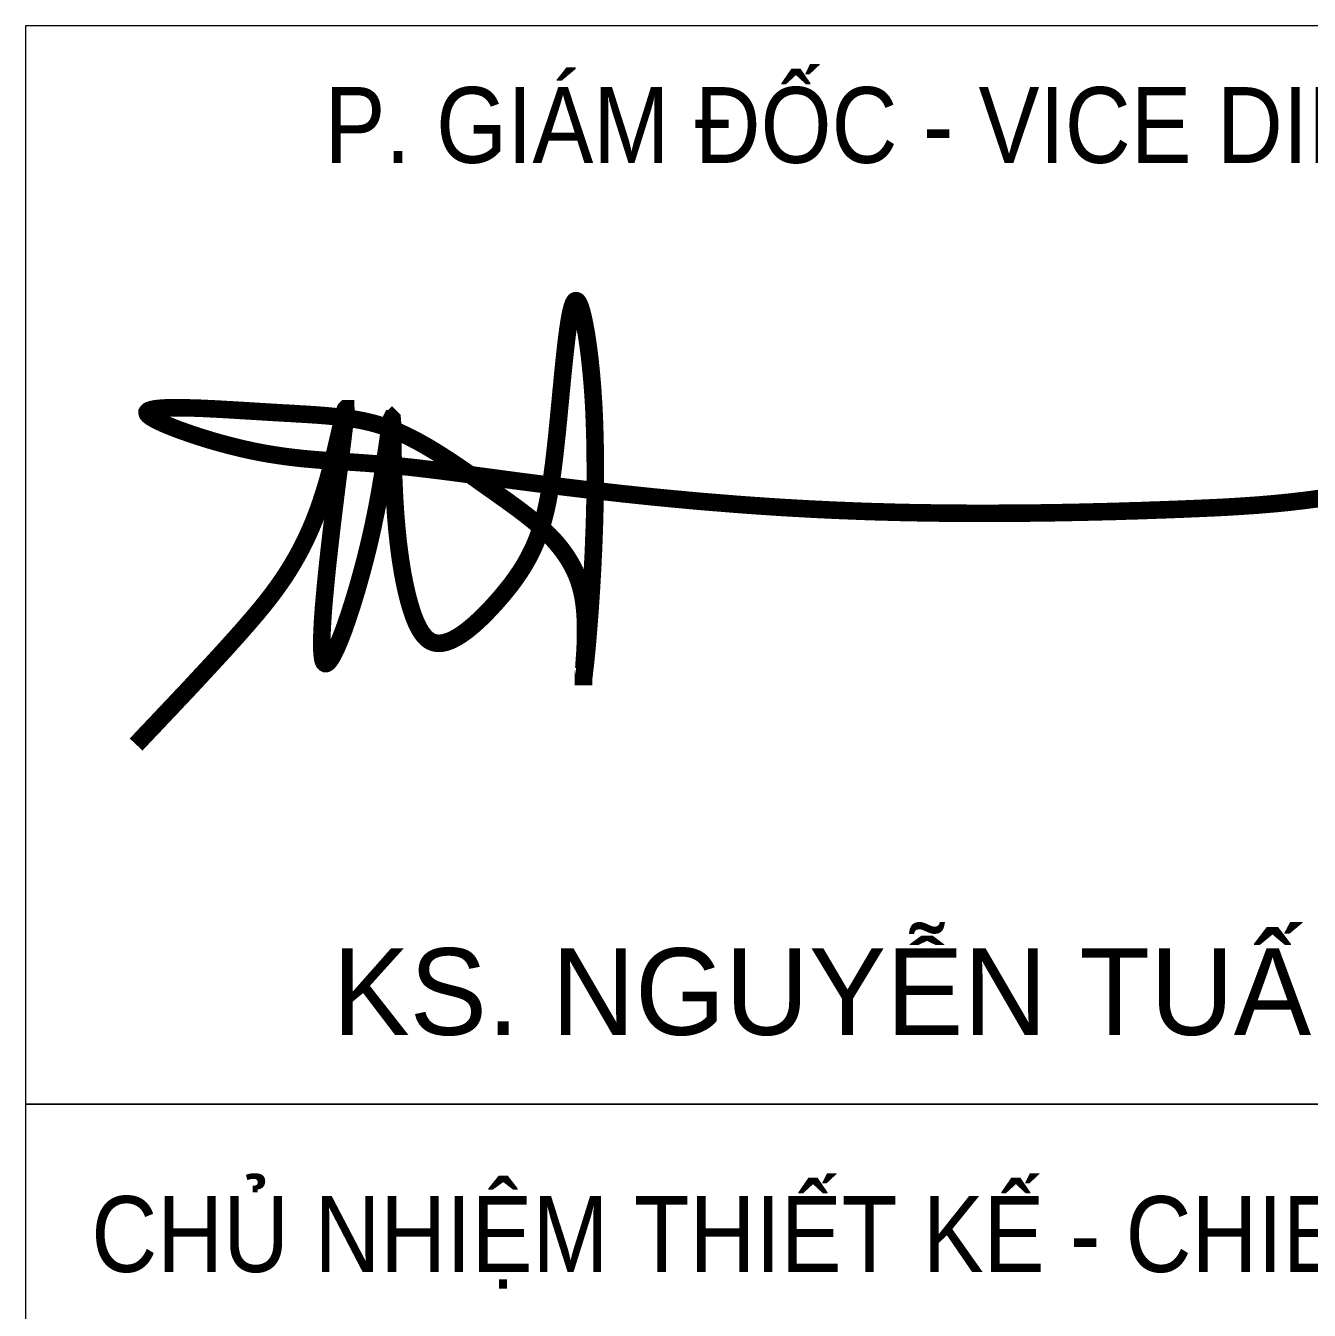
# Model space of a CAD drawing. Header units: millimetres. Extents: x -182770 to 489476, y -561170 to -280028.
# Drawn here: x -31075 to -29890, y -519981 to -518795 of the extents above; entities that cross this region are included whole.
import ezdxf
from ezdxf.enums import TextEntityAlignment as Align

# ---------------------------------------------------------------- set-up
doc = ezdxf.new("R2010")
doc.units = ezdxf.units.MM
doc.header["$MEASUREMENT"] = 0
for name, color, linetype, lineweight in [('Khungten_LCDI', 7, 'Continuous', 5), ('LC Dim', 8, 'Continuous', 18), ('LC ISO', 153, 'Continuous', 13), ('LC Net thay', 63, 'Continuous', 25), ('LC Text1', 3, 'Continuous', 20)]:
    doc.layers.add(name, color=color, linetype=linetype, lineweight=lineweight)
doc.styles.add('Khungten', font='VHAVAN.TTF', dxfattribs={"width": 0.9, "height": 5000})
doc.styles.add('LC 1', font='VHAVANB.TTF')
doc.styles.add('Title', font='VHBLACK.TTF', dxfattribs={"width": 0.8})
doc.styles.add('VNAVANTH', font='VHAVANB.TTF', dxfattribs={"width": 0.6})

# ---------------------------------------------------------------- blocks, each defined once
blk = doc.blocks.new('a tuan anh')
at = {"layer": 'LC ISO', "const_width": 30}
blk.add_lwpolyline([(-1970.5, -413.4), (-1952.9, -394.7), (-1935.2, -376.1), (-1926.5, -366.8), (-1917.7, -357.5), (-1908.9, -348.3), (-1900.2, -339), (-1891.5, -329.8), (-1882.8, -320.6), (-1874.2, -311.4), (-1865.7, -302.2), (-1857.2, -293.1), (-1848.7, -283.9), (-1840.3, -274.9), (-1832, -265.8), (-1827.8, -261.3), (-1823.7, -256.8), (-1819.6, -252.3), (-1815.5, -247.8), (-1811.5, -243.3), (-1807.5, -238.8), (-1803.4, -234.3), (-1799.4, -229.9), (-1795.5, -225.4), (-1791.5, -221), (-1787.6, -216.5), (-1783.7, -212.1), (-1779.8, -207.7), (-1776, -203.2), (-1772.2, -198.8), (-1768.4, -194.3), (-1764.6, -189.9), (-1760.9, -185.4), (-1757.1, -180.9), (-1753.5, -176.4), (-1749.8, -171.8), (-1746.2, -167.2), (-1742.6, -162.6), (-1739, -158), (-1735.5, -153.3), (-1732, -148.5), (-1728.5, -143.8), (-1725.1, -138.9), (-1721.7, -134), (-1718.4, -129.1), (-1715, -124.1), (-1711.8, -119), (-1710.1, -116.4), (-1708.5, -113.8), (-1706.9, -111.2), (-1705.3, -108.6), (-1703.7, -106), (-1702.1, -103.3), (-1700.5, -100.6), (-1699, -97.9), (-1697.4, -95.2), (-1695.9, -92.5), (-1694.3, -89.7), (-1692.8, -86.9), (-1691.3, -84.1), (-1689.8, -81.3), (-1688.3, -78.4), (-1686.8, -75.6), (-1685.3, -72.7), (-1683.9, -69.7), (-1682.4, -66.8), (-1681, -63.8), (-1679.5, -60.8), (-1678.1, -57.8), (-1676.7, -54.7), (-1675.3, -51.7), (-1673.9, -48.5), (-1672.5, -45.4), (-1671.1, -42.2), (-1669.8, -39), (-1668.4, -35.8), (-1667.1, -32.6), (-1665.8, -29.3), (-1664.5, -26), (-1663.2, -22.6), (-1661.9, -19.2), (-1660.6, -15.8), (-1659.3, -12.4), (-1658.1, -8.9), (-1656.8, -5.4), (-1655.6, -1.8), (-1654.4, 1.7), (-1653.2, 5.4), (-1652, 9), (-1650.8, 12.7), (-1649.6, 16.4), (-1648.4, 20.2), (-1647.3, 23.9), (-1646.2, 27.7), (-1645, 31.5), (-1642.8, 39.2), (-1640.7, 46.9), (-1638.6, 54.6), (-1637.6, 58.5), (-1636.6, 62.3), (-1635.6, 66.1), (-1634.6, 69.9), (-1633.7, 73.6), (-1632.7, 77.4), (-1631.8, 81.1), (-1630.9, 84.7), (-1630, 88.4), (-1629.1, 91.9), (-1628.3, 95.5), (-1627.5, 99), (-1626.6, 102.4), (-1625.9, 105.8), (-1625.1, 109.1), (-1624.3, 112.3), (-1623.6, 115.5), (-1623.2, 117), (-1622.9, 118.6), (-1622.5, 120.1), (-1622.2, 121.6), (-1621.8, 123), (-1621.5, 124.5), (-1621.2, 125.9), (-1620.8, 127.3), (-1620.5, 128.7), (-1620.2, 130.1), (-1619.9, 131.4), (-1619.6, 132.7), (-1619.3, 134), (-1619, 135.3), (-1618.7, 136.5), (-1618.5, 137.8), (-1618.2, 138.9), (-1617.9, 140.1), (-1617.6, 141.2), (-1617.4, 142.3), (-1617.1, 143.4), (-1616.9, 144.5), (-1616.6, 145.5), (-1616.4, 146.5), (-1616.2, 147.4), (-1616, 148.4), (-1615.7, 149.3), (-1615.5, 150.1), (-1615.3, 151), (-1615.1, 151.8), (-1614.9, 152.5), (-1614.8, 153.3), (-1614.6, 154), (-1614.4, 154.6), (-1614.2, 155.2), (-1614.1, 155.8), (-1613.9, 156.4), (-1613.8, 156.9), (-1613.6, 157.4), (-1613.5, 157.8), (-1613.4, 158.2), (-1613.2, 158.6), (-1613.1, 158.9), (-1613, 159.2), (-1612.9, 159.5), (-1612.8, 159.7), (-1612.7, 159.9), (-1612.6, 160), (-1612.6, 160.1), (-1612.5, 160.2), (-1612.4, 160.3), (-1612.3, 160.3), (-1612.3, 160.2), (-1612.2, 160.2), (-1612.2, 160.1), (-1612.2, 159.9), (-1612.1, 159.7), (-1612.1, 159.5), (-1612.1, 159.3), (-1612.1, 159), (-1612.1, 158.7), (-1612, 158.4), (-1612, 158), (-1612.1, 157.6), (-1612.1, 157.2), (-1612.1, 156.7), (-1612.1, 156.2), (-1612.1, 155.7), (-1612.2, 155.1), (-1612.2, 154.5), (-1612.2, 153.9), (-1612.3, 153.3), (-1612.3, 152.6), (-1612.4, 151.9), (-1612.4, 151.1), (-1612.5, 150.4), (-1612.6, 149.6), (-1612.7, 148.7), (-1612.7, 147.9), (-1612.8, 147), (-1612.9, 146.1), (-1613, 145.2), (-1613.1, 144.2), (-1613.2, 143.2), (-1613.3, 142.2), (-1613.4, 141.1), (-1613.5, 140.1), (-1613.6, 139), (-1613.8, 137.8), (-1613.9, 136.7), (-1614, 135.5), (-1614.2, 134.3), (-1614.3, 133.1), (-1614.4, 131.8), (-1614.6, 130.6), (-1614.7, 129.3), (-1614.9, 127.9), (-1615, 126.6), (-1615.2, 125.2), (-1615.4, 123.8), (-1615.5, 122.4), (-1615.7, 121), (-1615.9, 119.5), (-1616.1, 118.1), (-1616.2, 116.6), (-1616.4, 115), (-1616.6, 113.5), (-1616.8, 111.9), (-1617, 110.3), (-1617.2, 108.7), (-1617.4, 107.1), (-1617.6, 105.5), (-1618, 102.1), (-1618.4, 98.7), (-1618.9, 95.2), (-1619.3, 91.6), (-1619.8, 88), (-1620.2, 84.2), (-1620.7, 80.5), (-1621.2, 76.6), (-1621.7, 72.7), (-1622.2, 68.8), (-1622.7, 64.7), (-1623.2, 60.7), (-1623.7, 56.5), (-1624.2, 52.4), (-1624.8, 48.1), (-1625.3, 43.8), (-1625.9, 39.5), (-1626.4, 35.2), (-1627, 30.7), (-1627.5, 26.3), (-1628.1, 21.8), (-1628.6, 17.3), (-1629.2, 12.7), (-1629.8, 8.2), (-1630.3, 3.6), (-1630.9, -1.1), (-1631.5, -5.7), (-1632.1, -10.4), (-1632.6, -15.1), (-1633.8, -24.6), (-1634.9, -34.1), (-1636.1, -43.7), (-1637.2, -53.3), (-1639.4, -72.4), (-1640.5, -82), (-1641.5, -91.5), (-1642.6, -100.9), (-1643.1, -105.6), (-1643.6, -110.3), (-1644.1, -115), (-1644.5, -119.6), (-1645, -124.2), (-1645.5, -128.8), (-1645.9, -133.3), (-1646.4, -137.8), (-1646.8, -142.3), (-1647.2, -146.7), (-1647.6, -151.1), (-1648, -155.5), (-1648.4, -159.8), (-1648.8, -164.1), (-1649.2, -168.3), (-1649.5, -172.4), (-1649.9, -176.6), (-1650.2, -180.6), (-1650.5, -184.6), (-1650.8, -188.6), (-1651.1, -192.4), (-1651.3, -196.3), (-1651.6, -200), (-1651.8, -203.7), (-1652, -207.3), (-1652.2, -210.9), (-1652.4, -214.4), (-1652.5, -217.8), (-1652.6, -219.5), (-1652.7, -221.1), (-1652.7, -222.7), (-1652.8, -224.4), (-1652.9, -226), (-1652.9, -227.5), (-1653, -229.1), (-1653, -230.6), (-1653, -232.1), (-1653.1, -233.6), (-1653.1, -235.1), (-1653.1, -236.5), (-1653.1, -238), (-1653.1, -239.4), (-1653.1, -240.7), (-1653.1, -242.1), (-1653.1, -243.4), (-1653.1, -244.7), (-1653.1, -246), (-1653.1, -247.3), (-1653, -248.5), (-1653, -249.7), (-1653, -250.9), (-1652.9, -252.1), (-1652.9, -253.2), (-1652.8, -254.3), (-1652.8, -255.4), (-1652.7, -256.4), (-1652.6, -257.5), (-1652.5, -258.5), (-1652.4, -259.5), (-1652.3, -260.4), (-1652.2, -261.3), (-1652.1, -262.2), (-1652, -263.1), (-1651.9, -263.9), (-1651.8, -264.7), (-1651.7, -265.5), (-1651.5, -266.3), (-1651.4, -267), (-1651.2, -267.7), (-1651.1, -268.4), (-1650.9, -269), (-1650.7, -269.6), (-1650.6, -270.2), (-1650.4, -270.7), (-1650.2, -271.2), (-1650, -271.7), (-1649.8, -272.1), (-1649.6, -272.6), (-1649.3, -272.9), (-1649.1, -273.3), (-1648.9, -273.6), (-1648.6, -273.9), (-1648.4, -274.1), (-1648.1, -274.4), (-1647.9, -274.5), (-1647.6, -274.7), (-1647.3, -274.8), (-1647, -274.9), (-1646.8, -275), (-1646.5, -275), (-1646.2, -275), (-1645.8, -274.9), (-1645.5, -274.9), (-1645.2, -274.8), (-1644.9, -274.6), (-1644.5, -274.5), (-1644.2, -274.3), (-1643.8, -274), (-1643.5, -273.8), (-1643.1, -273.5), (-1642.8, -273.2), (-1642.4, -272.8), (-1642, -272.5), (-1641.6, -272.1), (-1641.2, -271.6), (-1640.8, -271.2), (-1640.4, -270.7), (-1640, -270.2), (-1639.6, -269.6), (-1639.2, -269.1), (-1638.8, -268.5), (-1638.3, -267.8), (-1637.9, -267.2), (-1637.5, -266.5), (-1637, -265.8), (-1636.6, -265.1), (-1636.1, -264.3), (-1635.6, -263.5), (-1635.2, -262.7), (-1634.7, -261.9), (-1634.2, -261), (-1633.8, -260.2), (-1633.3, -259.2), (-1632.8, -258.3), (-1632.3, -257.4), (-1631.8, -256.4), (-1631.3, -255.4), (-1630.8, -254.3), (-1630.3, -253.3), (-1629.8, -252.2), (-1629.3, -251.1), (-1628.7, -250), (-1628.2, -248.8), (-1627.7, -247.7), (-1627.2, -246.5), (-1626.6, -245.3), (-1626.1, -244.1), (-1625.6, -242.8), (-1625, -241.5), (-1624.5, -240.2), (-1623.9, -238.9), (-1623.4, -237.6), (-1622.8, -236.2), (-1622.2, -234.9), (-1621.1, -232), (-1620, -229.2), (-1618.8, -226.2), (-1617.7, -223.2), (-1616.5, -220.1), (-1615.3, -216.9), (-1614.2, -213.6), (-1613, -210.3), (-1611.8, -206.9), (-1610.6, -203.5), (-1609.4, -200), (-1608.2, -196.4), (-1606.9, -192.8), (-1605.7, -189.1), (-1604.5, -185.4), (-1603.3, -181.6), (-1602, -177.8), (-1600.8, -173.9), (-1599.6, -170), (-1598.4, -166), (-1597.1, -162), (-1595.9, -157.9), (-1594.7, -153.8), (-1593.4, -149.7), (-1592.2, -145.5), (-1591, -141.3), (-1589.8, -137.1), (-1588.6, -132.8), (-1587.4, -128.5), (-1586.2, -124.2), (-1585, -119.8), (-1583.8, -115.4), (-1582.6, -111), (-1581.5, -106.6), (-1579.1, -97.7), (-1576.9, -88.8), (-1574.6, -79.8), (-1572.4, -70.7), (-1570.3, -61.7), (-1568.2, -52.6), (-1566.2, -43.6), (-1564.3, -34.6), (-1563.4, -30.1), (-1562.4, -25.6), (-1561.5, -21.1), (-1560.6, -16.7), (-1559.7, -12.3), (-1558.9, -7.8), (-1558, -3.5), (-1557.2, 0.9), (-1556.4, 5.2), (-1555.6, 9.6), (-1554.8, 13.8), (-1554.1, 18.1), (-1553.3, 22.3), (-1552.6, 26.5), (-1551.9, 30.6), (-1551.2, 34.7), (-1550.5, 38.7), (-1549.8, 42.7), (-1549.1, 46.7), (-1548.5, 50.6), (-1547.9, 54.5), (-1547.3, 58.3), (-1546.7, 62), (-1546.1, 65.7), (-1545.5, 69.4), (-1545, 72.9), (-1544.4, 76.4), (-1543.9, 79.9), (-1543.4, 83.3), (-1542.9, 86.6), (-1542.4, 89.8), (-1541.9, 93), (-1541.5, 96.1), (-1541.2, 97.6), (-1541, 99.1), (-1540.8, 100.6), (-1540.6, 102), (-1540.4, 103.5), (-1540.2, 104.9), (-1540, 106.3), (-1539.8, 107.6), (-1539.6, 109), (-1539.4, 110.3), (-1539.2, 111.6), (-1539, 112.9), (-1538.8, 114.2), (-1538.6, 115.4), (-1538.4, 116.6), (-1538.2, 117.8), (-1538.1, 119), (-1537.9, 120.1), (-1537.7, 121.3), (-1537.6, 122.4), (-1537.4, 123.4), (-1537.2, 124.5), (-1537.1, 125.5), (-1536.9, 126.5), (-1536.8, 127.5), (-1536.6, 128.4), (-1536.5, 129.4), (-1536.3, 130.3), (-1536.2, 131.1), (-1536.1, 132), (-1535.9, 132.8), (-1535.8, 133.6), (-1535.7, 134.3), (-1535.5, 135.1), (-1535.4, 135.8), (-1535.3, 136.5), (-1535.2, 137.1), (-1535.1, 137.7), (-1535, 138.3), (-1534.8, 138.9), (-1534.7, 139.4), (-1534.6, 139.9), (-1534.5, 140.4), (-1534.4, 140.8), (-1534.3, 141.3), (-1534.2, 141.6), (-1534.1, 142), (-1534.1, 142.3), (-1534, 142.6), (-1533.9, 142.8), (-1533.8, 143.1), (-1533.7, 143.3), (-1533.7, 143.4), (-1533.6, 143.6), (-1533.5, 143.6), (-1533.4, 143.7), (-1533.4, 143.7), (-1533.3, 143.8), (-1533.2, 143.7), (-1533.2, 143.7), (-1533.1, 143.6), (-1533.1, 143.5), (-1533, 143.3), (-1533, 143.2), (-1532.9, 142.9), (-1532.9, 142.7), (-1532.8, 142.5), (-1532.8, 142.2), (-1532.7, 141.8), (-1532.7, 141.5), (-1532.6, 141.1), (-1532.6, 140.7), (-1532.5, 140.3), (-1532.5, 139.8), (-1532.5, 139.4), (-1532.4, 138.8), (-1532.4, 138.3), (-1532.4, 137.7), (-1532.3, 137.2), (-1532.3, 136.5), (-1532.3, 135.9), (-1532.3, 135.2), (-1532.2, 134.5), (-1532.2, 133.8), (-1532.2, 133.1), (-1532.2, 132.3), (-1532.1, 131.5), (-1532.1, 130.7), (-1532.1, 129.9), (-1532.1, 129), (-1532, 128.1), (-1532, 127.2), (-1532, 126.3), (-1532, 125.3), (-1532, 124.3), (-1531.9, 123.3), (-1531.9, 122.3), (-1531.9, 121.3), (-1531.9, 120.2), (-1531.9, 119.1), (-1531.9, 118), (-1531.8, 116.9), (-1531.8, 115.7), (-1531.8, 114.5), (-1531.8, 113.3), (-1531.8, 112.1), (-1531.8, 110.9), (-1531.7, 109.6), (-1531.7, 107), (-1531.7, 104.4), (-1531.6, 101.7), (-1531.6, 98.9), (-1531.5, 96), (-1531.5, 93.1), (-1531.4, 90), (-1531.4, 87), (-1531.3, 83.8), (-1531.3, 80.6), (-1531.2, 77.3), (-1531.1, 74), (-1531, 70.6), (-1531, 67.2), (-1530.9, 63.7), (-1530.8, 60.1), (-1530.7, 56.5), (-1530.6, 52.8), (-1530.4, 49.1), (-1530.3, 45.4), (-1530.2, 41.6), (-1530, 37.7), (-1529.9, 33.8), (-1529.7, 29.9), (-1529.5, 25.9), (-1529.4, 21.9), (-1529.2, 17.9), (-1528.9, 13.8), (-1528.7, 9.7), (-1528.5, 5.6), (-1528.3, 1.4), (-1528, -2.8), (-1527.7, -7), (-1527.4, -11.2), (-1527.2, -15.5), (-1526.8, -19.8), (-1526.5, -24.1), (-1526.2, -28.4), (-1525.8, -32.7), (-1525.4, -37.1), (-1525.1, -41.4), (-1524.2, -50.2), (-1523.3, -58.9), (-1522.4, -67.7), (-1521.3, -76.5), (-1520.8, -80.8), (-1520.2, -85.2), (-1519.6, -89.6), (-1519, -93.9), (-1518.4, -98.3), (-1517.7, -102.6), (-1517, -107), (-1516.3, -111.3), (-1515.6, -115.6), (-1514.9, -119.8), (-1514.1, -124.1), (-1513.3, -128.3), (-1512.5, -132.5), (-1511.7, -136.7), (-1510.8, -140.8), (-1509.9, -145), (-1509, -149), (-1508.1, -153.1), (-1507.1, -157.1), (-1506.1, -161.1), (-1505.1, -165.1), (-1504, -169), (-1502.9, -172.8), (-1501.8, -176.7), (-1500.7, -180.4), (-1499.5, -184.1), (-1498.3, -187.8), (-1497.7, -189.6), (-1497.1, -191.3), (-1496.5, -193.1), (-1495.8, -194.8), (-1495.2, -196.5), (-1494.5, -198.2), (-1493.8, -199.9), (-1493.2, -201.5), (-1492.5, -203.2), (-1491.8, -204.7), (-1491.1, -206.3), (-1490.4, -207.9), (-1489.6, -209.4), (-1488.9, -210.9), (-1488.1, -212.3), (-1487.4, -213.8), (-1486.6, -215.2), (-1485.8, -216.6), (-1485, -217.9), (-1484.2, -219.2), (-1483.4, -220.5), (-1482.6, -221.7), (-1481.8, -223), (-1480.9, -224.1), (-1480.1, -225.3), (-1479.2, -226.4), (-1478.3, -227.4), (-1477.4, -228.5), (-1476.5, -229.5), (-1475.6, -230.4), (-1474.6, -231.3), (-1473.7, -232.2), (-1472.7, -233), (-1471.8, -233.8), (-1470.8, -234.6), (-1469.8, -235.3), (-1468.8, -236), (-1467.7, -236.6), (-1466.7, -237.1), (-1465.6, -237.7), (-1464.6, -238.1), (-1463.5, -238.6), (-1462.4, -238.9), (-1461.3, -239.3), (-1460.1, -239.6), (-1459, -239.8), (-1457.9, -240), (-1456.7, -240.2), (-1455.5, -240.3), (-1454.3, -240.3), (-1453.1, -240.4), (-1451.9, -240.4), (-1450.7, -240.3), (-1449.4, -240.2), (-1448.2, -240.1), (-1446.9, -239.9), (-1445.7, -239.7), (-1444.4, -239.4), (-1443.1, -239.1), (-1441.8, -238.8), (-1440.5, -238.4), (-1439.2, -238), (-1437.9, -237.6), (-1436.6, -237.1), (-1435.2, -236.6), (-1433.9, -236.1), (-1432.6, -235.5), (-1431.2, -234.9), (-1429.8, -234.3), (-1428.5, -233.6), (-1427.1, -232.9), (-1425.7, -232.2), (-1424.4, -231.4), (-1423, -230.7), (-1421.6, -229.9), (-1420.2, -229), (-1418.8, -228.2), (-1417.4, -227.3), (-1416, -226.4), (-1414.6, -225.4), (-1413.2, -224.5), (-1411.8, -223.5), (-1410.3, -222.5), (-1408.9, -221.5), (-1407.5, -220.4), (-1406.1, -219.4), (-1403.2, -217.2), (-1400.4, -214.9), (-1397.6, -212.6), (-1394.7, -210.2), (-1391.9, -207.7), (-1389.1, -205.2), (-1386.3, -202.6), (-1383.5, -200), (-1380.7, -197.4), (-1378, -194.7), (-1375.2, -192), (-1372.5, -189.3), (-1369.8, -186.5), (-1367.2, -183.7), (-1364.6, -181), (-1362, -178.2), (-1359.4, -175.4), (-1356.9, -172.6), (-1354.4, -169.9), (-1352, -167.1), (-1349.6, -164.4), (-1347.3, -161.7), (-1345, -159), (-1342.7, -156.3), (-1340.5, -153.6), (-1338.3, -151), (-1336.2, -148.3), (-1334.1, -145.7), (-1332, -143.1), (-1330, -140.5), (-1328, -137.9), (-1326.1, -135.3), (-1324.2, -132.7), (-1322.3, -130.1), (-1320.5, -127.5), (-1318.7, -125), (-1317, -122.4), (-1315.2, -119.8), (-1313.5, -117.3), (-1311.9, -114.7), (-1310.3, -112.2), (-1308.7, -109.6), (-1307.1, -107.1), (-1305.6, -104.5), (-1304.1, -101.9), (-1302.7, -99.4), (-1301.3, -96.8), (-1299.9, -94.3), (-1298.5, -91.7), (-1297.2, -89.1), (-1295.9, -86.5), (-1294.6, -83.9), (-1293.3, -81.3), (-1292.1, -78.7), (-1290.9, -76.1), (-1289.7, -73.5), (-1288.6, -70.8), (-1287.5, -68.2), (-1286.4, -65.5), (-1285.3, -62.9), (-1284.3, -60.2), (-1283.3, -57.5), (-1282.3, -54.8), (-1281.3, -52), (-1280.3, -49.3), (-1279.4, -46.5), (-1278.5, -43.7), (-1277.6, -40.9), (-1276.7, -38.1), (-1275.9, -35.2), (-1275.1, -32.4), (-1274.2, -29.5), (-1273.5, -26.6), (-1272.7, -23.6), (-1271.9, -20.7), (-1271.2, -17.7), (-1270.4, -14.7), (-1269.7, -11.6), (-1269, -8.6), (-1268.4, -5.5), (-1267.7, -2.3), (-1267, 0.8), (-1266.4, 4), (-1265.8, 7.2), (-1265.2, 10.5), (-1264.6, 13.7), (-1264, 17), (-1263.4, 20.4), (-1262.8, 23.8), (-1262.3, 27.2), (-1261.7, 30.7), (-1261.2, 34.2), (-1260.6, 37.7), (-1260.1, 41.3), (-1259.6, 44.9), (-1259.1, 48.5), (-1258.6, 52.2), (-1258.1, 55.9), (-1257.6, 59.7), (-1257.1, 63.5), (-1256.6, 67.4), (-1256.1, 71.3), (-1255.7, 75.3), (-1255.2, 79.3), (-1254.7, 83.3), (-1254.3, 87.4), (-1253.8, 91.5), (-1253.3, 95.6), (-1252.9, 99.8), (-1252.4, 104), (-1252, 108.2), (-1251.5, 112.4), (-1251.1, 116.7), (-1250.6, 121), (-1249.8, 129.6), (-1248.9, 138.3), (-1248, 147.1), (-1246.4, 164.5), (-1245.5, 173.3), (-1244.7, 182), (-1243.9, 190.7), (-1243, 199.2), (-1242.6, 203.5), (-1242.2, 207.8), (-1241.8, 212), (-1241.4, 216.2), (-1241, 220.3), (-1240.6, 224.5), (-1240.1, 228.6), (-1239.7, 232.7), (-1239.3, 236.7), (-1238.9, 240.7), (-1238.5, 244.6), (-1238.1, 248.5), (-1237.7, 252.4), (-1237.3, 256.2), (-1236.8, 260), (-1236.4, 263.7), (-1236, 267.3), (-1235.6, 270.9), (-1235.2, 274.5), (-1234.8, 278), (-1234.3, 281.4), (-1233.9, 284.7), (-1233.5, 288), (-1233, 291.3), (-1232.6, 294.4), (-1232.2, 297.5), (-1231.7, 300.5), (-1231.3, 303.4), (-1231.1, 304.8), (-1230.9, 306.2), (-1230.7, 307.6), (-1230.4, 309), (-1230.2, 310.4), (-1230, 311.7), (-1229.8, 313), (-1229.5, 314.3), (-1229.3, 315.5), (-1229.1, 316.8), (-1228.9, 318), (-1228.6, 319.2), (-1228.4, 320.4), (-1228.2, 321.5), (-1227.9, 322.6), (-1227.7, 323.7), (-1227.5, 324.8), (-1227.3, 325.9), (-1227, 326.9), (-1226.8, 327.9), (-1226.5, 328.9), (-1226.3, 329.8), (-1226.1, 330.8), (-1225.8, 331.7), (-1225.6, 332.5), (-1225.4, 333.4), (-1225.1, 334.2), (-1224.9, 335), (-1224.6, 335.8), (-1224.4, 336.5), (-1224.2, 337.2), (-1223.9, 337.9), (-1223.7, 338.6), (-1223.4, 339.2), (-1223.2, 339.8), (-1222.9, 340.4), (-1222.7, 340.9), (-1222.4, 341.4), (-1222.2, 341.9), (-1221.9, 342.4), (-1221.7, 342.8), (-1221.4, 343.2), (-1221.1, 343.5), (-1220.9, 343.8), (-1220.6, 344.1), (-1220.4, 344.4), (-1220.1, 344.6), (-1219.8, 344.8), (-1219.6, 345), (-1219.3, 345.1), (-1219, 345.2), (-1218.8, 345.3), (-1218.5, 345.3), (-1218.2, 345.3), (-1218, 345.3), (-1217.7, 345.2), (-1217.4, 345.1), (-1217.1, 345), (-1216.8, 344.8), (-1216.6, 344.6), (-1216.3, 344.4), (-1216, 344.1), (-1215.7, 343.8), (-1215.4, 343.4), (-1215.1, 343), (-1214.9, 342.6), (-1214.6, 342.2), (-1214.3, 341.7), (-1214, 341.1), (-1213.7, 340.6), (-1213.4, 340), (-1213.1, 339.4), (-1212.8, 338.7), (-1212.5, 338), (-1212.2, 337.3), (-1211.9, 336.6), (-1211.6, 335.8), (-1211.3, 335), (-1211, 334.1), (-1210.7, 333.2), (-1210.4, 332.3), (-1210.1, 331.4), (-1209.8, 330.4), (-1209.5, 329.4), (-1209.2, 328.4), (-1208.9, 327.4), (-1208.6, 326.3), (-1208.3, 325.2), (-1208, 324), (-1207.7, 322.9), (-1207.4, 321.7), (-1207.1, 320.5), (-1206.8, 319.2), (-1206.5, 318), (-1206.2, 316.7), (-1205.9, 315.3), (-1205.6, 314), (-1205.3, 312.6), (-1205, 311.2), (-1204.7, 309.8), (-1204.4, 308.3), (-1204.1, 306.9), (-1203.8, 305.4), (-1203.5, 303.9), (-1203.3, 302.3), (-1203, 300.8), (-1202.7, 299.2), (-1202.4, 297.6), (-1202.1, 295.9), (-1201.8, 294.3), (-1201.5, 292.6), (-1201.2, 290.9), (-1200.9, 289.2), (-1200.6, 287.5), (-1200.1, 284), (-1199.5, 280.3), (-1199, 276.7), (-1198.4, 272.9), (-1197.9, 269.1), (-1197.3, 265.2), (-1196.8, 261.2), (-1196.3, 257.2), (-1195.8, 253.1), (-1195.3, 249), (-1194.8, 244.8), (-1194.3, 240.6), (-1193.9, 236.3), (-1193.4, 231.9), (-1193, 227.5), (-1192.5, 223.1), (-1192.1, 218.6), (-1191.7, 214.1), (-1191.3, 209.5), (-1190.9, 204.9), (-1190.5, 200.3), (-1190.2, 195.7), (-1189.8, 191), (-1189.5, 186.3), (-1189.2, 181.6), (-1188.9, 176.8), (-1188.6, 172), (-1188.3, 167.2), (-1188.1, 162.4), (-1187.8, 157.6), (-1187.6, 152.7), (-1187.4, 147.9), (-1187.2, 143), (-1186.8, 133.2), (-1186.5, 123.3), (-1186.2, 113.4), (-1186, 103.4), (-1185.8, 93.4), (-1185.7, 83.3), (-1185.6, 73.3), (-1185.5, 63.2), (-1185.5, 53.2), (-1185.5, 43.1), (-1185.6, 33), (-1185.7, 23), (-1185.9, 13), (-1186, 3), (-1186.2, -7), (-1186.5, -16.9), (-1186.7, -26.7), (-1187, -36.5), (-1187.3, -46.3), (-1187.5, -51.1), (-1187.7, -55.9), (-1187.9, -60.7), (-1188, -65.5), (-1188.2, -70.2), (-1188.4, -75), (-1188.6, -79.7), (-1188.8, -84.3), (-1189, -89), (-1189.3, -93.6), (-1189.5, -98.2), (-1189.7, -102.8), (-1189.9, -107.3), (-1190.2, -111.8), (-1190.4, -116.3), (-1190.6, -120.8), (-1190.9, -125.2), (-1191.1, -129.5), (-1191.4, -133.9), (-1191.6, -138.2), (-1191.9, -142.5), (-1192.1, -146.7), (-1192.4, -150.9), (-1192.7, -155), (-1192.9, -159.1), (-1193.2, -163.2), (-1193.5, -167.2), (-1193.7, -171.2), (-1194, -175.2), (-1194.3, -179.1), (-1194.5, -182.9), (-1194.8, -186.7), (-1195.1, -190.5), (-1195.4, -194.2), (-1195.6, -197.8), (-1195.9, -201.4), (-1196.2, -205), (-1196.4, -208.5), (-1196.7, -211.9), (-1197, -215.3), (-1197.3, -218.7), (-1197.5, -221.9), (-1197.8, -225.2), (-1198.1, -228.3), (-1198.3, -231.4), (-1198.6, -234.5), (-1198.8, -237.5), (-1199.1, -240.4), (-1199.4, -243.3), (-1199.6, -246.1), (-1199.9, -248.8), (-1200.1, -251.5), (-1200.4, -254.1), (-1200.6, -256.6), (-1200.8, -259.1), (-1201.1, -261.5), (-1201.3, -263.8), (-1201.5, -266.1), (-1201.8, -268.3), (-1202, -270.4), (-1202.2, -272.4), (-1202.4, -274.4), (-1202.6, -276.3), (-1202.8, -278.1), (-1203, -279.8), (-1203.2, -281.5), (-1203.3, -282.3), (-1203.4, -283.1), (-1203.5, -283.8), (-1203.6, -284.6), (-1203.7, -285.3), (-1203.7, -286), (-1203.8, -286.7), (-1203.9, -287.3), (-1204, -288), (-1204.1, -288.6), (-1204.2, -289.2), (-1204.2, -289.7), (-1204.3, -290.3), (-1204.4, -290.8), (-1204.5, -291.3), (-1204.5, -291.8), (-1204.6, -292.3), (-1204.7, -292.7), (-1204.7, -293.2), (-1204.8, -293.6), (-1204.8, -294), (-1204.9, -294.3), (-1205, -294.7), (-1205, -295), (-1205.1, -295.3), (-1205.1, -295.5), (-1205.2, -295.8), (-1205.2, -296), (-1205.3, -296.2), (-1205.3, -296.4), (-1205.4, -296.5), (-1205.4, -296.7), (-1205.4, -296.8), (-1205.5, -296.9), (-1205.5, -296.9), (-1205.5, -297), (-1205.6, -297), (-1205.6, -297), (-1205.6, -296.9), (-1205.6, -296.9), (-1205.7, -296.8), (-1205.7, -296.7), (-1205.7, -296.5), (-1205.7, -296.4), (-1205.7, -296.2), (-1205.7, -296), (-1205.7, -295.8), (-1205.7, -295.5), (-1205.7, -295.2), (-1205.7, -294.9), (-1205.7, -294.6), (-1205.7, -294.2), (-1205.7, -293.8), (-1205.7, -293.4), (-1205.7, -293), (-1205.7, -292.5), (-1205.7, -292.1), (-1205.6, -291.5), (-1205.6, -291), (-1205.6, -290.4), (-1205.6, -289.8), (-1205.5, -289.2), (-1205.5, -288.6), (-1205.4, -287.9), (-1205.4, -287.2), (-1205.4, -286.5), (-1205.3, -285.7), (-1205.3, -284.9), (-1205.2, -284.1), (-1205.2, -283.3), (-1205.1, -282.4), (-1205, -281.5), (-1205, -280.6), (-1204.9, -279.7), (-1204.8, -278.7), (-1204.8, -277.7), (-1204.7, -276.6), (-1204.6, -275.6), (-1204.5, -274.5), (-1204.5, -273.4), (-1204.4, -272.3), (-1204.3, -271.1), (-1204.2, -269.9), (-1204.1, -268.7), (-1204, -267.5), (-1203.9, -266.2), (-1203.9, -264.9), (-1203.8, -263.6), (-1203.7, -262.3), (-1203.6, -261), (-1203.5, -259.6), (-1203.4, -258.3), (-1203.2, -255.4), (-1203.1, -252.6), (-1202.9, -249.6), (-1202.8, -246.6), (-1202.6, -243.5), (-1202.5, -240.3), (-1202.4, -237.2), (-1202.3, -233.9), (-1202.2, -230.6), (-1202.1, -227.3), (-1202.1, -223.9), (-1202.1, -220.5), (-1202.1, -217.1), (-1202.1, -213.6), (-1202.2, -210.1), (-1202.2, -206.6), (-1202.3, -203.1), (-1202.5, -199.5), (-1202.7, -196), (-1202.9, -192.4), (-1203.1, -188.9), (-1203.4, -185.3), (-1203.7, -181.8), (-1204.1, -178.2), (-1204.5, -174.7), (-1205, -171.2), (-1205.5, -167.7), (-1206, -164.3), (-1206.6, -160.9), (-1207.3, -157.5), (-1208, -154.1), (-1208.7, -150.8), (-1209.6, -147.6), (-1210.4, -144.3), (-1211.4, -141.1), (-1212.3, -138), (-1213.3, -134.9), (-1214.4, -131.8), (-1215.5, -128.7), (-1216.7, -125.7), (-1217.9, -122.8), (-1219.2, -119.8), (-1220.5, -116.9), (-1221.9, -114.1), (-1223.3, -111.2), (-1224.7, -108.4), (-1226.2, -105.7), (-1227.7, -102.9), (-1229.3, -100.2), (-1230.9, -97.6), (-1232.6, -94.9), (-1234.3, -92.3), (-1236, -89.7), (-1237.8, -87.1), (-1239.6, -84.6), (-1241.4, -82.1), (-1243.3, -79.6), (-1245.2, -77.2), (-1247.2, -74.7), (-1249.2, -72.3), (-1251.2, -69.9), (-1253.2, -67.6), (-1255.3, -65.2), (-1257.4, -62.9), (-1259.6, -60.6), (-1261.7, -58.4), (-1263.9, -56.1), (-1266.2, -53.9), (-1268.4, -51.7), (-1270.7, -49.5), (-1273, -47.3), (-1275.3, -45.1), (-1277.7, -43), (-1280, -40.9), (-1282.4, -38.8), (-1284.8, -36.7), (-1287.3, -34.6), (-1289.7, -32.5), (-1292.2, -30.4), (-1294.7, -28.4), (-1297.2, -26.4), (-1299.7, -24.4), (-1304.8, -20.3), (-1310, -16.4), (-1315.2, -12.4), (-1320.4, -8.5), (-1325.7, -4.7), (-1331.1, -0.8), (-1336.4, 3.1), (-1347.2, 10.7), (-1368.8, 26.1), (-1379.6, 33.7), (-1390.3, 41.4), (-1395.7, 45.2), (-1401.1, 48.9), (-1406.5, 52.7), (-1411.9, 56.4), (-1417.3, 60.1), (-1422.6, 63.7), (-1428, 67.3), (-1433.4, 70.9), (-1438.7, 74.4), (-1444.1, 77.9), (-1449.4, 81.3), (-1454.8, 84.7), (-1460.1, 88), (-1465.5, 91.2), (-1470.8, 94.4), (-1476.1, 97.5), (-1481.4, 100.5), (-1484.1, 102), (-1486.8, 103.5), (-1489.4, 104.9), (-1492.1, 106.3), (-1494.7, 107.7), (-1497.4, 109.1), (-1500, 110.5), (-1502.7, 111.8), (-1505.3, 113.1), (-1507.9, 114.4), (-1510.6, 115.7), (-1513.2, 116.9), (-1515.9, 118.1), (-1518.5, 119.3), (-1521.1, 120.5), (-1523.7, 121.6), (-1526.4, 122.7), (-1529, 123.8), (-1531.6, 124.8), (-1534.3, 125.8), (-1536.9, 126.8), (-1539.5, 127.8), (-1542.1, 128.7), (-1544.7, 129.6), (-1547.3, 130.5), (-1550, 131.4), (-1552.6, 132.2), (-1555.2, 133), (-1557.8, 133.8), (-1560.5, 134.6), (-1563.1, 135.3), (-1565.8, 136), (-1568.4, 136.7), (-1571.1, 137.3), (-1573.7, 138), (-1576.4, 138.6), (-1579.1, 139.2), (-1581.8, 139.8), (-1584.5, 140.4), (-1587.2, 140.9), (-1590, 141.4), (-1592.7, 141.9), (-1595.5, 142.4), (-1598.2, 142.9), (-1601, 143.3), (-1603.8, 143.8), (-1606.7, 144.2), (-1609.5, 144.6), (-1612.4, 145), (-1615.3, 145.4), (-1618.2, 145.8), (-1621.1, 146.1), (-1624, 146.5), (-1627, 146.8), (-1630, 147.1), (-1633, 147.4), (-1636, 147.7), (-1639.1, 148), (-1642.2, 148.3), (-1645.3, 148.6), (-1648.4, 148.9), (-1651.6, 149.1), (-1654.8, 149.4), (-1658.1, 149.6), (-1661.3, 149.9), (-1664.6, 150.1), (-1667.9, 150.3), (-1671.3, 150.5), (-1674.7, 150.8), (-1678.1, 151), (-1681.6, 151.2), (-1685.1, 151.4), (-1688.6, 151.6), (-1692.2, 151.8), (-1695.8, 152), (-1699.4, 152.3), (-1703.1, 152.5), (-1706.9, 152.7), (-1710.6, 152.9), (-1714.4, 153.1), (-1718.3, 153.3), (-1722.2, 153.5), (-1726.1, 153.8), (-1730.1, 154), (-1734.2, 154.2), (-1738.2, 154.5), (-1742.4, 154.7), (-1746.5, 155), (-1750.8, 155.2), (-1755, 155.5), (-1759.3, 155.7), (-1763.6, 156), (-1768, 156.3), (-1772.3, 156.5), (-1781.2, 157.1), (-1790, 157.6), (-1807.9, 158.7), (-1816.8, 159.2), (-1825.6, 159.7), (-1830, 159.9), (-1834.4, 160.2), (-1838.7, 160.4), (-1843, 160.6), (-1847.3, 160.8), (-1851.5, 161), (-1855.7, 161.2), (-1859.9, 161.4), (-1864, 161.5), (-1868.1, 161.7), (-1872.1, 161.8), (-1876, 161.9), (-1879.9, 162), (-1883.8, 162.1), (-1887.5, 162.2), (-1891.2, 162.2), (-1894.8, 162.3), (-1896.6, 162.3), (-1898.4, 162.3), (-1900.1, 162.3), (-1901.8, 162.3), (-1903.5, 162.3), (-1905.2, 162.3), (-1906.8, 162.3), (-1908.5, 162.3), (-1910.1, 162.3), (-1911.7, 162.2), (-1913.2, 162.2), (-1914.7, 162.2), (-1916.3, 162.1), (-1917.7, 162.1), (-1919.2, 162), (-1920.6, 162), (-1922, 161.9), (-1923.4, 161.8), (-1924.8, 161.7), (-1926.1, 161.7), (-1927.4, 161.6), (-1928.7, 161.5), (-1929.9, 161.4), (-1931.1, 161.3), (-1932.3, 161.1), (-1933.4, 161), (-1934.6, 160.9), (-1935.6, 160.8), (-1936.7, 160.6), (-1937.7, 160.5), (-1938.7, 160.3), (-1939.7, 160.2), (-1940.6, 160), (-1941.5, 159.8), (-1942.3, 159.6), (-1943.2, 159.4), (-1944, 159.2), (-1944.7, 159), (-1945.4, 158.8), (-1946.1, 158.6), (-1946.7, 158.4), (-1947.4, 158.1), (-1947.9, 157.9), (-1948.5, 157.7), (-1948.9, 157.4), (-1949.4, 157.1), (-1949.8, 156.9), (-1950.2, 156.6), (-1950.5, 156.3), (-1950.8, 156), (-1951.1, 155.7), (-1951.3, 155.4), (-1951.4, 155), (-1951.6, 154.7), (-1951.6, 154.4), (-1951.7, 154), (-1951.7, 153.7), (-1951.6, 153.3), (-1951.5, 152.9), (-1951.4, 152.5), (-1951.2, 152.1), (-1951, 151.7), (-1950.7, 151.3), (-1950.4, 150.9), (-1950, 150.4), (-1949.6, 150), (-1949.2, 149.6), (-1948.7, 149.1), (-1948.1, 148.6), (-1947.6, 148.2), (-1946.9, 147.7), (-1946.3, 147.2), (-1945.6, 146.7), (-1944.9, 146.2), (-1944.1, 145.7), (-1943.3, 145.2), (-1942.4, 144.6), (-1941.5, 144.1), (-1940.6, 143.6), (-1939.6, 143), (-1938.6, 142.5), (-1937.6, 141.9), (-1936.6, 141.3), (-1935.5, 140.8), (-1934.3, 140.2), (-1933.2, 139.6), (-1932, 139), (-1930.8, 138.5), (-1929.5, 137.9), (-1928.2, 137.3), (-1926.9, 136.7), (-1925.6, 136.1), (-1924.2, 135.5), (-1922.8, 134.8), (-1921.4, 134.2), (-1920, 133.6), (-1918.5, 133), (-1917, 132.4), (-1915.5, 131.7), (-1914, 131.1), (-1912.4, 130.5), (-1910.8, 129.8), (-1909.2, 129.2), (-1907.6, 128.6), (-1904.3, 127.3), (-1901, 126), (-1897.5, 124.7), (-1894, 123.4), (-1890.4, 122.2), (-1886.8, 120.9), (-1883.1, 119.6), (-1879.4, 118.3), (-1875.7, 117), (-1871.9, 115.8), (-1868, 114.5), (-1864.2, 113.2), (-1860.3, 112), (-1852.6, 109.6), (-1844.8, 107.2), (-1840.9, 106), (-1837, 104.9), (-1833.2, 103.8), (-1829.3, 102.7), (-1825.5, 101.6), (-1821.7, 100.6), (-1817.9, 99.6), (-1814.2, 98.6), (-1810.5, 97.6), (-1806.8, 96.7), (-1803.2, 95.8), (-1799.6, 94.9), (-1796, 94), (-1792.4, 93.1), (-1788.8, 92.3), (-1785.3, 91.5), (-1781.8, 90.7), (-1778.3, 90), (-1774.9, 89.2), (-1771.5, 88.5), (-1768.1, 87.8), (-1764.7, 87.1), (-1761.3, 86.5), (-1758, 85.8), (-1754.7, 85.2), (-1751.4, 84.6), (-1748.1, 84), (-1744.8, 83.5), (-1741.6, 82.9), (-1738.4, 82.4), (-1735.2, 81.9), (-1732, 81.4), (-1728.8, 80.9), (-1725.7, 80.4), (-1722.5, 80), (-1719.4, 79.5), (-1716.3, 79.1), (-1713.2, 78.7), (-1707.1, 77.9), (-1701, 77.2), (-1695, 76.5), (-1689, 75.8), (-1683.1, 75.2), (-1677.2, 74.7), (-1671.3, 74.1), (-1665.5, 73.6), (-1659.7, 73.2), (-1653.9, 72.7), (-1648.2, 72.3), (-1642.4, 71.9), (-1631, 71.1), (-1619.6, 70.4), (-1608.3, 69.7), (-1596.9, 69), (-1591.1, 68.6), (-1585.4, 68.2), (-1579.6, 67.8), (-1573.8, 67.4), (-1568, 66.9), (-1562.2, 66.5), (-1556.3, 66), (-1550.4, 65.5), (-1544.5, 65), (-1538.5, 64.4), (-1532.5, 63.8), (-1526.5, 63.2), (-1520.5, 62.6), (-1514.4, 62), (-1508.3, 61.3), (-1502.2, 60.7), (-1496.1, 60), (-1489.9, 59.3), (-1483.7, 58.6), (-1477.5, 57.8), (-1471.3, 57.1), (-1465.1, 56.3), (-1452.6, 54.8), (-1440, 53.2), (-1427.4, 51.6), (-1414.8, 49.9), (-1402.1, 48.2), (-1389.4, 46.5), (-1376.7, 44.8), (-1351.2, 41.4), (-1325.8, 38), (-1313.1, 36.3), (-1300.4, 34.7), (-1287.8, 33), (-1275.2, 31.4), (-1262.6, 29.8), (-1250, 28.3), (-1237.4, 26.7), (-1224.9, 25.2), (-1212.4, 23.7), (-1199.9, 22.2), (-1187.4, 20.8), (-1174.9, 19.4), (-1162.5, 18), (-1150, 16.6), (-1137.6, 15.2), (-1125.1, 13.9), (-1112.7, 12.6), (-1100.3, 11.3), (-1087.9, 10), (-1075.5, 8.8), (-1063.1, 7.6), (-1050.7, 6.4), (-1038.3, 5.3), (-1026, 4.1), (-1013.6, 3), (-1001.2, 1.9), (-988.8, 0.9), (-976.4, -0.1), (-964.1, -1.1), (-951.7, -2.1), (-939.3, -3.1), (-926.9, -4), (-914.5, -4.9), (-902.1, -5.7), (-889.7, -6.6), (-877.2, -7.4), (-864.8, -8.2), (-852.3, -8.9), (-839.9, -9.6), (-827.4, -10.3), (-814.9, -11), (-802.4, -11.6), (-789.9, -12.2), (-777.3, -12.8), (-764.8, -13.3), (-752.2, -13.8), (-739.6, -14.3), (-727, -14.8), (-714.3, -15.2), (-701.7, -15.6), (-689, -15.9), (-676.3, -16.3), (-663.6, -16.6), (-650.9, -16.9), (-638.1, -17.1), (-625.4, -17.3), (-612.7, -17.5), (-599.9, -17.7), (-587.1, -17.8), (-574.4, -17.9), (-561.6, -18), (-548.9, -18.1), (-536.1, -18.1), (-523.4, -18.1), (-510.6, -18.1), (-497.9, -18.1), (-485.2, -18), (-472.5, -18), (-459.8, -17.9), (-447.1, -17.8), (-434.5, -17.6), (-421.8, -17.5), (-409.2, -17.3), (-396.6, -17.1), (-384, -16.9), (-371.5, -16.6), (-359, -16.4), (-346.5, -16.1), (-334, -15.8), (-321.6, -15.5), (-309.2, -15.2), (-296.9, -14.9), (-284.6, -14.5), (-272.3, -14.1), (-260.1, -13.8), (-247.9, -13.4), (-235.8, -12.9), (-223.7, -12.5), (-211.7, -12.1), (-199.7, -11.6), (-187.8, -11.2), (-175.9, -10.7), (-164.1, -10.2), (-152.3, -9.7), (-140.6, -9.2), (-128.9, -8.7), (-117.3, -8.1), (-105.6, -7.5), (-93.9, -6.8), (-82.3, -6.1), (-70.6, -5.3), (-58.9, -4.5), (-53, -4.1), (-47.1, -3.6), (-41.2, -3.1), (-35.3, -2.6), (-29.4, -2.1), (-23.5, -1.6), (-17.5, -1), (-11.5, -0.4), (-5.5, 0.2), (0.5, 0.8), (6.5, 1.5), (12.6, 2.2), (18.7, 2.9), (24.8, 3.6), (30.9, 4.4), (37.1, 5.2), (43.3, 6), (49.5, 6.9), (55.7, 7.7)], dxfattribs=at)
blk = doc.blocks.new('lcdi fix')
at = {"layer": 'Khungten_LCDI', "color": 9, "lineweight": 15}
for points in [[(36750, 446.3), (40450, 446.3), (40450, 2437.2), (36750, 2437.2)], [(36750, -1521.9), (40450, -1521.9), (40450, 446.3), (36750, 446.3)]]:
    blk.add_lwpolyline(points, close=True, dxfattribs=at)
at = {"layer": 'LC Dim', "xscale": 1.08, "yscale": 1.08, "zscale": 1.08}
blk.add_blockref('a tuan anh', (39082.1, 1556.6), dxfattribs=at)
at = {"color": 7, "style": 'Khungten', "width": 0.9}
for s, p in [('P. gi¸m ®èc - VICE director', (38565.6, 2183.9)), ('chñ nhiÖm thiÕt kÕ - chief of design', (38565.6, 136.4))]:
    blk.add_text(s, height=140, dxfattribs=at).set_placement(p, align=Align.CENTER)
at = {"color": 7, "style": 'VNAVANTH'}
blk.add_text('ks. nguyÔn tuÊn anh', height=160, dxfattribs=at).set_placement((38552.7, 574.1), align=Align.CENTER)
at = {"color": 7, "style": 'Khungten', "width": 0.8}
for tag, p in [('REVISION', (39498.8, -10746.3)), ('NGAYHT', (39546.1, -11609.4))]:
    blk.add_attdef(tag, text='', height=200, dxfattribs=at).set_placement(p, align=Align.CENTER)
at = {"layer": 'LC Text1', "color": 3, "style": 'LC 1', "width": 1.834006}
for tag, p, p2 in [('TENBANVE1', (36912.7, -8885.8), (40339.1, -8885.8)), ('TENBANVE2', (36912.7, -9562.5), (40339.1, -9562.5))]:
    blk.add_attdef(tag, text='', height=250, dxfattribs=at).set_placement(p, p2, align=Align.FIT)
at = {"layer": 'LC Text1', "style": 'Title', "width": 0.7}
blk.add_attdef('SOBANVE', text='', height=250, dxfattribs=at).set_placement((39562, -13896.2), align=Align.CENTER)

msp = doc.modelspace()

# ---------------------------------------------------------------- block references
at = {"layer": 'LC Net thay', "xscale": 0.5000000000000013, "yscale": 0.5000000000000013, "zscale": 0.5000000000000013}
msp.add_blockref('lcdi fix', (-49449.6, -520013.8), dxfattribs=at)

doc.saveas('drawing.dxf')
